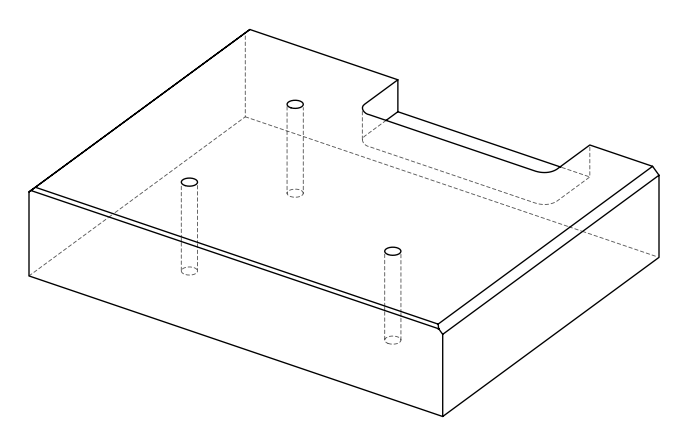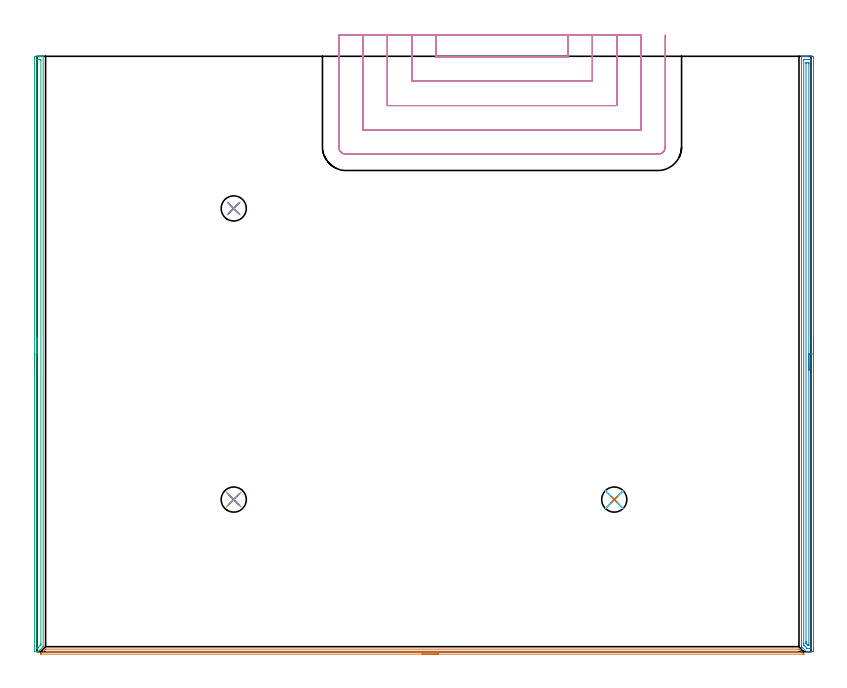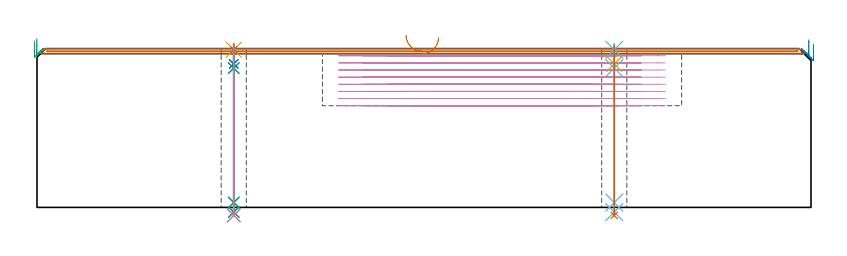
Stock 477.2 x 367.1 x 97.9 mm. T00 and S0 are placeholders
(PLAN: 16 operations, 11 tool changes, 62.5 min)
(1 AREA_MILL | FG_CHAMFER_SURFACE | UGT0205_001 | 7.62 min | 2278 mm3)
(2 AREA_MILL_1 | FG_CHAMFER_SURFACE_1 | UGT0205_001 | 8.99 min | 10030 mm3)
(3 AREA_MILL_2 | FG_CHAMFER_SURFACE_2 | UGT0205_001 | 6.05 min | 5142 mm3)
(4 MILL_SLOT | SLOT_PARTIAL_RECTANGULAR | UGT0201_094 | Follow Part, ap 5, ae 75% | 36.88 min | 545493 mm3)
(5 SPOT_DRILL | STEP1HOLE | NXT0321_9005460120000 | 0.03 min | 28 mm3)
(6 SPOT_DRILL_1 | STEP1HOLE_1 | NXT0321_9005460120000 | 0.03 min | 17 mm3)
(7 SPOT_DRILL_2 | STEP1HOLE_2 | NXT0321_9005460120000 | 0.03 min | 52 mm3)
(8 DRILL_BLIND_HOLE_INTO_CENTER | STEP1HOLE | UGT0301_185 | 0.05 min | 228 mm3)
(9 GUN_DRILL_THROUGH_HOLE | STEP1HOLE | UGT0307_002 | 0.48 min | 2485 mm3)
(10 SPADE_DRILL_TO_ENLARGE_THROUGH_HOLE | STEP1HOLE | UGT0306_006 | 0.42 min | 15705 mm3)
(11 DRILL_BLIND_HOLE_INTO_CENTER_1 | STEP1HOLE_1 | UGT0301_185 | 0.05 min | 267 mm3)
(12 GUN_DRILL_THROUGH_HOLE_1 | STEP1HOLE_1 | UGT0307_002 | 0.48 min | 2441 mm3)
(13 SPADE_DRILL_TO_ENLARGE_THROUGH_HOLE_1 | STEP1HOLE_1 | UGT0306_006 | 0.42 min | 15682 mm3)
(14 DRILL_BLIND_HOLE_INTO_CENTER_2 | STEP1HOLE_2 | UGT0301_185 | 0.05 min | 228 mm3)
(15 GUN_DRILL_THROUGH_HOLE_2 | STEP1HOLE_2 | UGT0307_002 | 0.48 min | 2523 mm3)
(16 SPADE_DRILL_TO_ENLARGE_THROUGH_HOLE_2 | STEP1HOLE_2 | UGT0306_006 | 0.42 min | 15737 mm3)
(TOOL UGT0205_001 | Chamfer Mill 20 x 3 x 45 deg. | D20 FL50 Z2)
(TOOL UGT0201_094 | End mill 20 mm | D20 FL38 Z4)
(TOOL NXT0321_9005460120000 | NC Spot Drill, 142deg, 12mm, Carbide, Uncoated | D12 PA142 FL30 Z2)
(TOOL UGT0301_185 | Twist Drill 6.3 mm | D6.3 PA118 FL61 Z2)
(TOOL UGT0307_002 | Gun Drill 6 mm | D6 PA130 FL24 Z1)
(TOOL UGT0306_006 | Spade Drill 15.5mm | D15.5 PA132 FL10 Z2)
(OP 1 AREA_MILL)
G17 G21 G94 G90
T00 M6
G54
G17 G0 G90 X247.55 Y-1.5 S1061 M3
G43 Z107.9 H0
Z104.8
G94 G1 X247.512 Z103.928 F250.
X247.398 Z103.064
X247.209 Z102.212
X246.947 Z101.38
X246.613 Z100.574
X246.21 Z99.8
X245.742 Z99.064
X245.21 Z98.372
X244.621 Z97.729
X243.978 Z97.14
X243.286 Z96.608
X242.55 Z96.14
X241.776 Z95.737
X240.97 Z95.403
X240.138 Z95.141
X239.286 Z94.952
X238.422 Z94.838
X237.55 Z94.8
X2.339
X2.256 Y-1.496 Z94.803
X2.219 Y-1.492 Z94.804
X2.312 Y-1.388 Z94.911
X5.065 Y1.365 Z97.665
X5.229 Y1.527 Z97.824
X5.305 Y1.596 Z97.889
X5.512 Y1.6 Z97.9
X469.588
X469.795 Y1.596 Z97.889
X469.876 Y1.526 Z97.823
X470.481 Y0.919 Z97.219
X472.788 Y-1.388 Z94.911
X472.881 Y-1.492 Z94.804
X472.844 Y-1.496 Z94.803
X472.762 Y-1.5 Z94.8
X237.55
Y-0.086 Z96.214
X6.686
X6.406 Y-0.085 Z96.215
X6.095 Y-0.082 Z96.218
X6.087 Y-0.079 Z96.221
Y-0.074 Z96.226
X6.118 Y-0.039 Z96.261
X6.307 Y0.148 Z96.448
X6.338 Y0.176 Z96.476
X6.357 Y0.179 Z96.479
X6.406 Y0.182 Z96.482
X6.714 Y0.185 Z96.485
X468.107 Y0.186 Z96.486
X468.387 Y0.184 Z96.484
X468.694 Y0.181 Z96.481
X468.738 Y0.179 Z96.479
X468.767 Y0.172 Z96.472
X468.793 Y0.148 Z96.448
X468.895 Y0.047 Z96.347
X468.99 Y-0.052 Z96.248
X469.006 Y-0.079 Z96.221
X468.973 Y-0.081 Z96.219
X468.694 Y-0.084 Z96.216
X468.386 Y-0.085 Z96.215
X468.08 Y-0.086 Z96.214
X237.55
X236.678 Z96.252
X235.814 Z96.366
X234.962 Z96.555
X234.13 Z96.817
X233.324 Z97.151
X232.55 Z97.554
X231.814 Z98.023
X231.122 Z98.554
X230.479 Z99.143
X229.89 Z99.786
X229.358 Z100.478
X228.89 Z101.214
X228.487 Z101.988
X228.153 Z102.794
X227.891 Z103.626
X227.702 Z104.478
X227.588 Z105.343
X227.55 Z106.214
G0 Z107.9
M5
M2
(OP 2 AREA_MILL_1)
G17 G21 G94 G90
T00 M6
G54
G17 G0 G90 X478.7 Y193.55 S1061 M3
G43 Z107.9 H0
Z100.5
G94 G1 Y193.512 Z99.628 F250.
Y193.398 Z98.764
Y193.209 Z97.912
Y192.947 Z97.08
Y192.613 Z96.274
Y192.21 Z95.5
Y191.741 Z94.764
Y191.21 Z94.072
Y190.621 Z93.429
Y189.978 Z92.84
Y189.286 Z92.308
Y188.55 Z91.84
Y187.776 Z91.437
Y186.97 Z91.103
Y186.138 Z90.841
Y185.286 Z90.652
Y184.422 Z90.538
Y183.55 Z90.5
Y0.914
X478.699 Y0.605 Z90.501
X478.693 Y0.029 Z90.503
X478.691 Y0.007 Z90.505
X478.118 Y0. Z91.077
X477.544 Z91.653
X477.227 Z91.97
X476.653 Z92.544
X476.336 Z92.86
X475.702 Z93.497
X474.403 Z94.795
X474.39 Y0.01 Z94.81
X471.882 Y2.516 Z97.314
X471.627 Y2.773 Z97.572
X471.557 Y2.843 Z97.643
X471.375 Y3.027 Z97.822
X471.303 Y3.105 Z97.889
X471.3 Y3.282 Z97.9
Y366.941
X471.303 Y367.09 Z97.888
X471.346 Y367.093 Z97.845
X471.714 Y367.1 Z97.485
X472.139 Z97.06
X472.773 Z96.422
X473.981 Z95.216
X474.555 Z94.64
X477.831 Z91.366
X478.118 Y367.098 Z91.079
X478.691 Y367.093 Z90.506
X478.693 Y367.072 Z90.504
X478.698 Y366.495 Z90.502
X478.7 Y365.912 Z90.5
Y183.55
X477.286 Z91.914
X477.285 Y2.331 Z91.915
X477.284 Y2.272 Z91.916
X477.279 Y2.155 Z91.921
X477.269 Y2.01 Z91.931
X477.227 Y2.008 Z91.973
X476.724 Y2.001 Z92.476
X476.336 Y2. Z92.864
X475.834 Z93.366
X475.445 Y2.003 Z93.755
X474.934 Y2.01 Z94.266
X474.84 Y2.022 Z94.36
X474.65 Y2.203 Z94.55
X474.555 Y2.296 Z94.645
X473.568 Y3.282 Z95.632
X472.773 Y4.085 Z96.427
X472.73 Y4.131 Z96.47
X472.721 Y4.175 Z96.479
X472.719 Y4.229 Z96.481
X472.714 Y5.067 Z96.486
Y5.126
X472.715 Y364.769 Z96.485
X472.716 Y364.828 Z96.484
X472.721 Y364.945 Z96.479
X472.731 Y365.09 Z96.469
X472.773 Y365.092 Z96.427
X473.276 Y365.099 Z95.924
X476.336 Y365.1 Z92.864
X476.839 Y365.099 Z92.361
X477.227 Y365.092 Z91.973
X477.276 Y365.09 Z91.924
X477.282 Y364.887 Z91.918
X477.285 Y364.769 Z91.915
X477.286 Y358.992 Z91.914
Y183.55
X475.872 Z93.328
X475.871 Y4.64 Z93.329
X475.869 Y4.175 Z93.331
X475.867 Y4.068 Z93.333
X475.865 Y4.023 Z93.335
X475.793 Y4.01 Z93.407
X475.615 Y4.004 Z93.585
X475.445 Y4.01 Z93.755
X475.287 Y4.024 Z93.913
X475.129 Y4.175 Z94.071
X474.555 Y4.747 Z94.645
X474.238 Y5.067 Z94.962
X474.135 Y5.179 Z95.065
X474.133 Y5.281 Z95.067
X474.13 Y5.492 Z95.07
X474.129 Y5.959 Z95.071
X474.128 Y6.386 Z95.072
X474.129 Y362.46 Z95.071
X474.131 Y362.925 Z95.069
X474.133 Y363.032 Z95.067
X474.135 Y363.077 Z95.065
X474.207 Y363.09 Z94.993
X474.383 Y363.098 Z94.817
X475.445 Y363.1 Z93.755
X475.62 Y363.099 Z93.58
X475.736 Y363.095 Z93.464
X475.828 Y363.09 Z93.372
X475.865 Y363.084 Z93.335
X475.866 Y363.067 Z93.334
X475.869 Y362.925 Z93.331
X475.871 Y362.499 Z93.329
X475.872 Y183.55 Z93.328
Y182.678 Z93.367
Y181.813 Z93.48
Y180.962 Z93.669
Y180.13 Z93.932
Y179.324 Z94.265
Y178.55 Z94.668
Y177.814 Z95.137
Y177.122 Z95.668
Y176.479 Z96.257
Y175.89 Z96.901
Y175.358 Z97.593
Y174.89 Z98.328
Y174.487 Z99.102
Y174.153 Z99.908
Y173.891 Z100.74
Y173.702 Z101.592
Y173.588 Z102.457
Y173.55 Z103.328
G0 Z107.9
M5
M2
(OP 3 AREA_MILL_2)
G17 G21 G94 G90
T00 M6
G54
G17 G0 G90 X-1.5 Y173.55 S1061 M3
G43 Z107.9 H0
Z102.6
G94 G1 Y173.588 Z101.728 F250.
Y173.702 Z100.864
Y173.891 Z100.012
Y174.153 Z99.18
Y174.487 Z98.374
Y174.89 Z97.6
Y175.359 Z96.864
Y175.89 Z96.172
Y176.479 Z95.529
Y177.122 Z94.94
Y177.814 Z94.409
Y178.55 Z93.94
Y179.324 Z93.537
Y180.13 Z93.203
Y180.962 Z92.941
Y181.814 Z92.752
Y182.678 Z92.638
Y183.55 Z92.6
Y366.056
X-1.499 Y366.495 Z92.601
X-1.494 Y366.942 Z92.603
X-1.491 Y367.09 Z92.605
X-1.053 Y367.1 Z93.043
X0.709 Z94.803
X1.277 Z95.374
X1.591 Z95.687
X2.158 Z96.254
X2.472 Z96.567
X3.482 Z97.581
X3.798 Y367.094 Z97.888
Y367.093 Z97.889
X3.8 Y366.941 Z97.9
Y3.282
X3.795 Y3.102 Z97.894
X3.794 Y3.095
X1.281 Y0.581 Z95.381
X1.003 Y0.301 Z95.099
X0.86 Y0.159 Z94.956
X0.709 Y0.015 Z94.808
X0.701 Y0.01 Z94.8
X0.083 Y0. Z94.182
X-1.366 Z92.731
X-1.491 Y0.003 Z92.605
X-1.496 Y0.159 Z92.604
X-1.5 Y0.385 Z92.6
Y183.55
X-0.086 Z94.014
X-0.085 Y365.012 Z94.015
X-0.084 Y365.062 Z94.016
X-0.082 Y365.086 Z94.018
X-0.08 Y365.09 Z94.02
X-0.06 Y365.092 Z94.04
X0.326 Y365.099 Z94.426
X1.591 Z95.691
X2.09 Y365.097 Z96.19
X2.29 Y365.09 Z96.39
X2.379 Y365.072 Z96.479
X2.384 Y364.799 Z96.484
X2.385 Y364.71 Z96.485
Y5.067
X2.381 Y4.266 Z96.481
X2.379 Y4.175 Z96.479
X2.369 Y4.131 Z96.469
X2.328 Y4.086 Z96.428
X2.255 Y4.008 Z96.355
X2.144 Y3.895 Z96.244
X2.005 Y3.755 Z96.105
X0.64 Y2.39 Z94.74
X0.599 Y2.35 Z94.699
X0.316 Y2.075 Z94.416
X0.264 Y2.025 Z94.364
X0.205 Y2.008 Z94.305
X0.01 Y2.01 Z94.11
X-0.079 Y2.028 Z94.021
X-0.084 Y2.301 Z94.016
X-0.085 Y2.39 Z94.015
X-0.086 Y183.55 Z94.014
Y184.422 Z94.052
Y185.287 Z94.166
Y186.138 Z94.355
Y186.97 Z94.617
Y187.776 Z94.951
Y188.55 Z95.354
Y189.286 Z95.823
Y189.978 Z96.354
Y190.621 Z96.943
Y191.21 Z97.586
Y191.742 Z98.279
Y192.21 Z99.014
Y192.613 Z99.788
Y192.947 Z100.594
Y193.209 Z101.426
Y193.398 Z102.278
Y193.512 Z103.143
Y193.55 Z104.014
G0 Z107.9
M5
M2
(OP 4 MILL_SLOT)
G17 G21 G94 G90
T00 M6
G54
G17 G0 G90 X246. Y380.1 S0 M3
G43 Z107.9 H0
Z93.5
G94 G1 Y377.1 F250.
Y366.7 F500.
X327.4
Y377.1
Y380.1 F250.
X231.
Y377.1
Y351.7 F500.
X342.4
Y377.1
Y380.1 F250.
X216.
Y377.1
Y336.7 F500.
X357.4
Y377.1
Y380.1 F250.
X201.
Y377.1
Y321.7 F500.
X372.4
Y377.1
Y380.1 F250.
X186.
Y377.1
Y311.3 F500.
G3 X190.6 Y306.7 R4.6
G1 X382.8
G3 X387.4 Y311.3 R4.6
G1 Y377.1
Y380.1 F250.
G0 X246. Z89.1
G1 Y377.1
Y366.7 F500.
X327.4
Y377.1
Y380.1 F250.
X231.
Y377.1
Y351.7 F500.
X342.4
Y377.1
Y380.1 F250.
X216.
Y377.1
Y336.7 F500.
X357.4
Y377.1
Y380.1 F250.
X201.
Y377.1
Y321.7 F500.
X372.4
Y377.1
Y380.1 F250.
X186.
Y377.1
Y311.3 F500.
G3 X190.6 Y306.7 R4.6
G1 X382.8
G3 X387.4 Y311.3 R4.6
G1 Y377.1
Y380.1 F250.
G0 X246. Z84.7
G1 Y377.1
Y366.7 F500.
X327.4
Y377.1
Y380.1 F250.
X231.
Y377.1
Y351.7 F500.
X342.4
Y377.1
Y380.1 F250.
X216.
Y377.1
Y336.7 F500.
X357.4
Y377.1
Y380.1 F250.
X201.
Y377.1
Y321.7 F500.
X372.4
Y377.1
Y380.1 F250.
X186.
Y377.1
Y311.3 F500.
G3 X190.6 Y306.7 R4.6
G1 X382.8
G3 X387.4 Y311.3 R4.6
G1 Y377.1
Y380.1 F250.
G0 X246. Z80.3
G1 Y377.1
Y366.7 F500.
X327.4
Y377.1
Y380.1 F250.
X231.
Y377.1
Y351.7 F500.
X342.4
Y377.1
Y380.1 F250.
X216.
Y377.1
Y336.7 F500.
X357.4
Y377.1
Y380.1 F250.
X201.
Y377.1
Y321.7 F500.
X372.4
Y377.1
Y380.1 F250.
X186.
Y377.1
Y311.3 F500.
G3 X190.6 Y306.7 R4.6
G1 X382.8
G3 X387.4 Y311.3 R4.6
G1 Y377.1
Y380.1 F250.
G0 X246. Z75.9
G1 Y377.1
Y366.7 F500.
X327.4
Y377.1
Y380.1 F250.
X231.
Y377.1
Y351.7 F500.
X342.4
Y377.1
Y380.1 F250.
X216.
Y377.1
Y336.7 F500.
X357.4
Y377.1
Y380.1 F250.
X201.
Y377.1
Y321.7 F500.
X372.4
Y377.1
Y380.1 F250.
X186.
Y377.1
Y311.3 F500.
G3 X190.6 Y306.7 R4.6
G1 X382.8
G3 X387.4 Y311.3 R4.6
G1 Y377.1
Y380.1 F250.
G0 X246. Z71.5
G1 Y377.1
Y366.7 F500.
X327.4
Y377.1
Y380.1 F250.
X231.
Y377.1
Y351.7 F500.
X342.4
Y377.1
Y380.1 F250.
X216.
Y377.1
Y336.7 F500.
X357.4
Y377.1
Y380.1 F250.
X201.
Y377.1
Y321.7 F500.
X372.4
Y377.1
Y380.1 F250.
X186.
Y377.1
Y311.3 F500.
G3 X190.6 Y306.7 R4.6
G1 X382.8
G3 X387.4 Y311.3 R4.6
G1 Y377.1
Y380.1 F250.
G0 X246. Z67.1
G1 Y377.1
Y366.7 F500.
X327.4
Y377.1
Y380.1 F250.
X231.
Y377.1
Y351.7 F500.
X342.4
Y377.1
Y380.1 F250.
X216.
Y377.1
Y336.7 F500.
X357.4
Y377.1
Y380.1 F250.
X201.
Y377.1
Y321.7 F500.
X372.4
Y377.1
Y380.1 F250.
X186.
Y377.1
Y311.3 F500.
G3 X190.6 Y306.7 R4.6
G1 X382.8
G3 X387.4 Y311.3 R4.6
G1 Y377.1
Y380.1 F250.
G0 X246. Z62.7
G1 Y377.1
Y366.7 F500.
X327.4
Y377.1
Y380.1 F250.
X231.
Y377.1
Y351.7 F500.
X342.4
Y377.1
Y380.1 F250.
X216.
Y377.1
Y336.7 F500.
X357.4
Y377.1
Y380.1 F250.
X201.
Y377.1
Y321.7 F500.
X372.4
Y377.1
Y380.1 F250.
X186.
Y377.1
Y311.3 F500.
G3 X190.6 Y306.7 R4.6
G1 X382.8
G3 X387.4 Y311.3 R4.6
G1 Y377.1
Y380.1 F250.
G0 Z107.9
M5
M2
(OP 5 SPOT_DRILL)
G17 G21 G94 G90
T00 M6
G54
G17 G0 G90 X121.3 Y93.8 S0 M3
G43 Z107.9 H0
G94 G81 G98 Z97.224 F250. R100.9
G80
M5
M2
(OP 6 SPOT_DRILL_1)
G17 G21 G94 G90
T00 M6
G54
G17 G0 G90 X355.9 Y93.8 S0 M3
G43 Z107.9 H0
G94 G81 G98 Z97.224 F250. R100.9
G80
M5
M2
(OP 7 SPOT_DRILL_2)
G17 G21 G94 G90
T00 M6
G54
G17 G0 G90 X121.3 Y273.3 S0 M3
G43 Z107.9 H0
G94 G81 G98 Z97.224 F250. R100.9
G80
M5
M2
(OP 8 DRILL_BLIND_HOLE_INTO_CENTER)
G17 G21 G94 G90
T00 M6
G54
G17 G0 G90 X121.3 Y93.8 S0 M3
G43 Z107.9 H0
G94 G81 G98 Z88.45 F250. R99.9
G80
M5
M2
(OP 9 GUN_DRILL_THROUGH_HOLE)
G17 G21 G94 G90
T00 M6
G54
G17 G0 G90 X121.3 Y93.8 M8
G43 Z107.9 H0
Z98.495
S716 M3
G94 G1 Z85.854 F125. M26
G4 X.084
Z3. F250.
G4 X.084
Z-2.899 F125.
G4 X.084
M5
M9
G0 Z98.495
Z107.9
M2
(OP 10 SPADE_DRILL_TO_ENLARGE_THROUGH_HOLE)
G17 G21 G94 G90
T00 M6
G54
G17 G0 G90 X121.3 Y93.8 S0 M3
G43 Z107.9 H0
G94 G73 G98 Z-4.951 F250. Q14.693 R99.9
G80
M5
M2
(OP 11 DRILL_BLIND_HOLE_INTO_CENTER_1)
G17 G21 G94 G90
T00 M6
G54
G17 G0 G90 X355.9 Y93.8 S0 M3
G43 Z107.9 H0
G94 G81 G98 Z88.45 F250. R99.9
G80
M5
M2
(OP 12 GUN_DRILL_THROUGH_HOLE_1)
G17 G21 G94 G90
T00 M6
G54
G17 G0 G90 X355.9 Y93.8 M8
G43 Z107.9 H0
Z98.495
S716 M3
G94 G1 Z85.854 F125. M26
G4 X.084
Z3. F250.
G4 X.084
Z-2.899 F125.
G4 X.084
M5
M9
G0 Z98.495
Z107.9
M2
(OP 13 SPADE_DRILL_TO_ENLARGE_THROUGH_HOLE_1)
G17 G21 G94 G90
T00 M6
G54
G17 G0 G90 X355.9 Y93.8 S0 M3
G43 Z107.9 H0
G94 G73 G98 Z-4.951 F250. Q14.693 R99.9
G80
M5
M2
(OP 14 DRILL_BLIND_HOLE_INTO_CENTER_2)
G17 G21 G94 G90
T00 M6
G54
G17 G0 G90 X121.3 Y273.3 S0 M3
G43 Z107.9 H0
G94 G81 G98 Z88.45 F250. R99.9
G80
M5
M2
(OP 15 GUN_DRILL_THROUGH_HOLE_2)
G17 G21 G94 G90
T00 M6
G54
G17 G0 G90 X121.3 Y273.3 M8
G43 Z107.9 H0
Z98.495
S716 M3
G94 G1 Z85.854 F125. M26
G4 X.084
Z3. F250.
G4 X.084
Z-2.899 F125.
G4 X.084
M5
M9
G0 Z98.495
Z107.9
M2
(OP 16 SPADE_DRILL_TO_ENLARGE_THROUGH_HOLE_2)
G17 G21 G94 G90
T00 M6
G54
G17 G0 G90 X121.3 Y273.3 S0 M3
G43 Z107.9 H0
G94 G73 G98 Z-4.951 F250. Q14.693 R99.9
G80
M5
M2
